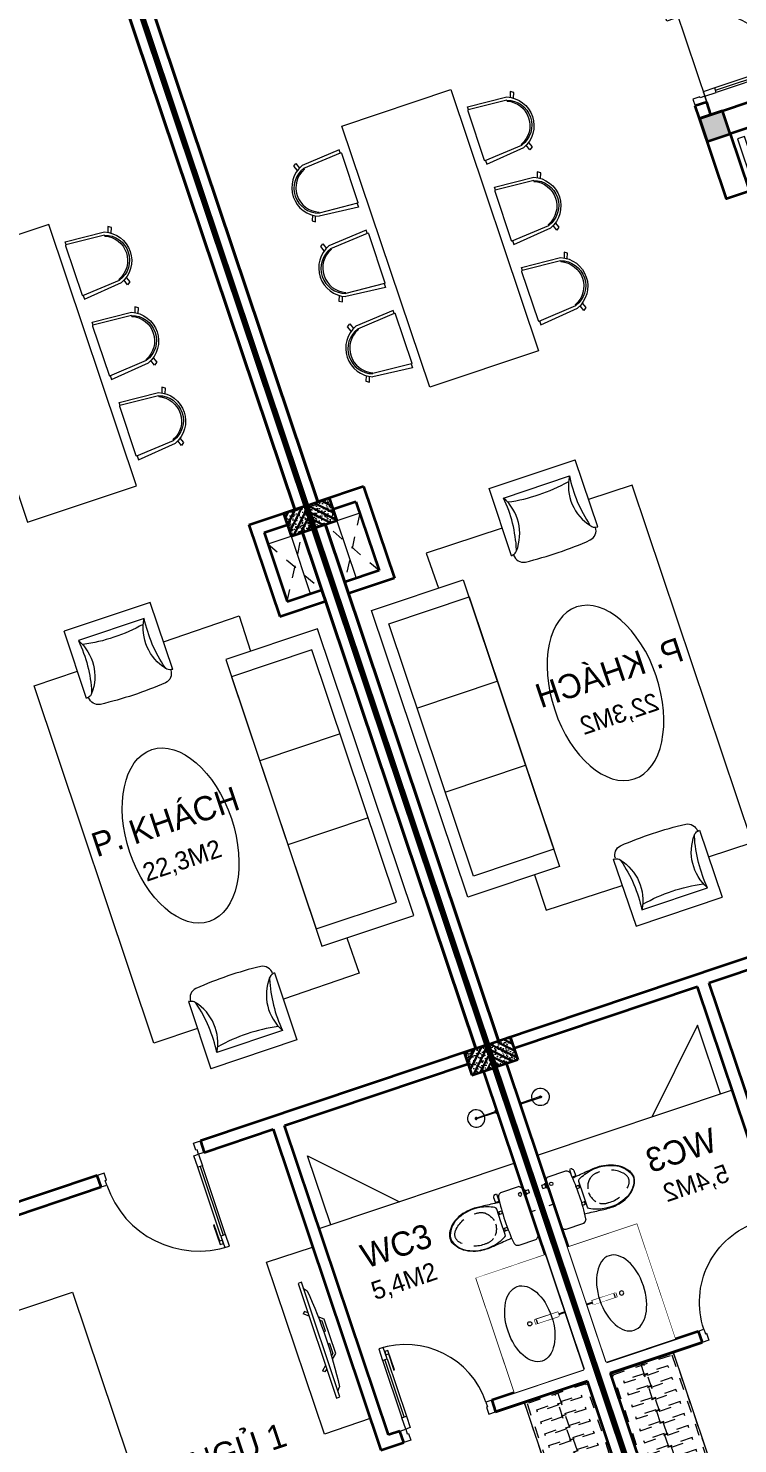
# Model space of a CAD drawing. Header units: metres. Extents: x 568336 to 569219, y 2065964 to 2066430.
# Drawn here: x 568577.91 to 568583.77, y 2066182.31 to 2066194.01 of the extents above; entities that cross this region are included whole.
import ezdxf

# ---------------------------------------------------------------- set-up
doc = ezdxf.new("R2010")
doc.units = ezdxf.units.M
for name, pattern in [('$AUDIT_BAD_LTYPE2', [0]), ('HIDDEN', [0.375, 0.25, -0.125]), ('X-5M-G-MB PHONGNGU$0$HIDDEN2', [0.1875, 0.125, -0.0625]), ('xref-thap C (mb tang 32-2)$0$HIDDEN', [0.375, 0.25, -0.125])]:
    doc.linetypes.add(name, pattern=pattern)
doc.layers.get('0').update_dxf_attribs({"linetype": 'CONTINUOUS'})
doc.layers.get('DEFPOINTS').update_dxf_attribs({"linetype": 'CONTINUOUS'})
for name, color, linetype, lineweight in [('-CONCRETE', 1, 'CONTINUOUS', 35), ('-DIM', 9, 'CONTINUOUS', 13), ('-DOOR', 137, 'CONTINUOUS', 9), ('-FURNITURE', 46, 'CONTINUOUS', 9), ('-HATCH', 8, 'CONTINUOUS', 5), ('-HIDE', 3, 'HIDDEN', 13), ('-LINE1', 7, 'CONTINUOUS', 18), ('-LINE2', 252, 'CONTINUOUS', 9), ('-STEEL1', 1, 'CONTINUOUS', 35), ('-WALL', 4, 'CONTINUOUS', 35), ('TEXT25', 2, 'CONTINUOUS', 13)]:
    doc.layers.add(name, color=color, linetype=linetype, lineweight=lineweight)
doc.styles.add('SVN_AVO_thuong', font='')
doc.styles.add('T1', font='', dxfattribs={"height": 200})
doc.styles.get('SVN_AVO_thuong').set_extended_font_data('SVN-Avo')
doc.styles.get('T1').set_extended_font_data('VNgeometric Light')

# ---------------------------------------------------------------- blocks, each defined once
blk = doc.blocks.new('*U150')
at = {"linetype": '$AUDIT_BAD_LTYPE2'}
for p, q in [((70, 100), (69.99999999999999, 600.0000000000018)), ((89.99999999999999, 600.0000000000018), (90, 100))]:
    blk.add_line(p, q, dxfattribs=at)
for points in [[(49.99999999999999, 600.0000000000018), (89.99999999999999, 600.0000000000018), (89.99999999999999, 700.0000000000018), (49.99999999999999, 700.0000000000018), (49.99999999999999, 600.0000000000018)], [(49.99999999999999, 602.9059272893373), (50, 100)], [(50, 100), (90, 100), (90, 0), (50, 0), (50, 100)]]:
    blk.add_lwpolyline(points)
for points in [[(118.2698876160139, 494.515618111911), (118.2698876160139, 664.1349438079942), (89.99999999999999, 664.1349438079942), (89.99999999999999, 635.8650561920094), (112.6159100928053, 635.8650561920094), (112.6159100928053, 494.515618111911)], [(0, 0), (50, 0), (50, -40), (60, -40), (60, -99.99998804123416), (0, -99.99998804123416)], [(800.0000000000018, 7.105427357600876e-15), (750.0000000000018, 7.105427357600876e-15), (750.0000000000018, -40), (740.0000000000018, -40), (740.0000000000018, -99.99998804123415), (800.0000000000018, -99.99998804123415)]]:
    blk.add_lwpolyline(points, close=True)
at = {"linetype": '$AUDIT_BAD_LTYPE2', "ltscale": 0.3}
blk.add_arc((50, 0), 700.0000000000018, 0, 90, dxfattribs=at)
blk = doc.blocks.new('*U152')
at = {"linetype": '$AUDIT_BAD_LTYPE2'}
for p, q in [((70, 100), (70, 699.9999999999982)), ((90, 699.9999999999982), (90, 100))]:
    blk.add_line(p, q, dxfattribs=at)
for points in [[(50, 699.9999999999982), (90, 699.9999999999982), (90, 799.9999999999982), (50, 799.9999999999982), (50, 699.9999999999982)], [(50, 702.9059272893337), (50, 100)], [(50, 100), (90, 100), (90, 0), (50, 0), (50, 100)]]:
    blk.add_lwpolyline(points)
for points in [[(118.2698876160139, 594.5156181119073), (118.2698876160139, 764.1349438079906), (90, 764.1349438079906), (90, 735.8650561920058), (112.6159100928053, 735.8650561920058), (112.6159100928053, 594.5156181119073)], [(0, 0), (50, 0), (50, -40), (60, -40), (60, -99.99999999999272), (0, -99.99999999999272)], [(899.9999999999982, 1.3252863207713e-28), (849.9999999999982, 1.3252863207713e-28), (849.9999999999982, -40.00000000000001), (839.9999999999982, -40.00000000000001), (839.9999999999982, -99.99999999999272), (899.9999999999982, -99.99999999999272)]]:
    blk.add_lwpolyline(points, close=True)
at = {"linetype": '$AUDIT_BAD_LTYPE2', "ltscale": 0.3}
blk.add_arc((50, 0), 799.9999999999982, 0, 90, dxfattribs=at)
blk = doc.blocks.new('1800X2000')
at = {"layer": '-FURNITURE'}
blk.add_line((325497.3064970744, 17765.29446492715), (325497.3064973904, 19565.2944651944), dxfattribs=at)
for points in [[(323997.3057774993, 19565.2944651944), (325997.3064971831, 19565.2944651944), (325997.3064971831, 17765.29446484288), (323997.3057774993, 17765.29446484288)], [(325612.9490047574, 19390.79434491032), (325919.0064973457, 19390.79434491032), (325919.0064973457, 18691.29434485664), (325612.9490047574, 18691.29434485664)], [(325612.9490046239, 18629.79434491026), (325919.0064972151, 18629.79434491026), (325919.0064972151, 17946.79434485664), (325612.9490046239, 17946.79434485664)]]:
    blk.add_lwpolyline(points, close=True, dxfattribs=at)
blk = doc.blocks.new('X-5M-DH-2-CORE$0$A$C75E80C28')
at = {"layer": '-LINE2', "linetype": 'Continuous', "ltscale": 2}
for p, q in [((-556.8000102631631, -112.4999999912397), (-560.0000102631166, -112.4999999912397)), ((-510.0000099998433, -21.5000000000291), (-510.0000099998579, -50.60000000000582)), ((-506.8000099998899, -21.5000000000291), (-510.0000099998433, -21.5000000000291)), ((-510.0000099998579, -108.5000000000291), (-510.0000099998433, -79.39999999999418)), ((-506.8000099998899, -21.5000000000291), (-506.8000099999044, -50.60000000000582)), ((-506.8000099999044, -108.5000000000291), (-506.8000099998899, -79.39999999999418)), ((-456.2000100000296, -56.79999999998836), (-500.6000099999364, -56.80000000001746)), ((-456.2000100000441, -60), (-500.600009999951, -60.0000000000291)), ((-456.2000100000296, -70), (-500.6000099999364, -70.0000000000291)), ((-456.2000100000296, -73.19999999995343), (-500.6000099999364, -73.19999999998254)), ((-453.2000100000441, -63), (-453.2000100000296, -67)), ((-450.0000099998579, -63), (-450.0000099998433, -67)), ((450.0000100000616, -63), (450.0000100000761, -67)), ((453.200010000015, -63), (453.2000100000296, -67)), ((456.2000100000296, -56.79999999998836), (500.6000100000529, -56.79999999998836)), ((456.200010000015, -60), (500.6000100000383, -60)), ((456.2000100000296, -70), (500.6000100000529, -70)), ((456.2000100000296, -73.19999999995343), (500.6000100000529, -73.19999999995343)), ((456.800009736864, -112.4999999912397), (460.0000097368174, -112.4999999912397)), ((506.8000100001227, -21.5), (510.0000100000761, -21.5)), ((506.8000100001227, -21.5), (506.8000100001082, -50.59999999997672)), ((506.8000100001227, -108.5), (506.8000100001227, -79.39999999996508)), ((510.0000100000761, -21.5), (510.0000100000616, -50.59999999997672)), ((510.0000100000761, -108.5), (510.0000100000761, -79.39999999996508)), ((-731.0000002632733, -148.9999999649008), (730.9999997367267, -148.9999999649299)), ((-731.0000002698944, -1304.999999934109), (-731.0000002632733, -148.9999999649008)), ((-700.0000002632733, -178.9999999649008), (699.9999997367267, -178.9999999649299)), ((-700.0000002699089, -1224.999999934109), (-700.0000002632733, -178.9999999649008)), ((699.9999997300911, -1224.999999934109), (699.9999997367267, -178.9999999649299)), ((730.9999997301056, -1304.999999934109), (730.9999997367267, -148.9999999649299)), ((-700.0000002699089, -1224.999999934109), (-400.0000002699089, -1224.999999934138)), ((-400.0000002698944, -1304.999999934138), (-400.0000002699089, -1224.999999934138)), ((699.9999997300911, -1224.999999934109), (399.9999997300911, -1224.999999934109)), ((399.9999997301056, -1304.999999934109), (399.9999997300911, -1224.999999934109)), ((839.9999997301056, -1304.999999934109), (-840.0000002698944, -1304.999999934109)), ((-840.0000002698944, -1364.999999934109), (-840.0000002698944, -1304.999999934109)), ((839.9999997301056, -1364.999999934109), (-840.0000002698944, -1364.999999934109)), ((839.9999997301056, -1394.999999934109), (-840.0000002698944, -1394.999999934109)), ((-840.0000002698944, -1394.999999934109), (-840.0000002698944, -1454.999999934109)), ((424.9999997301056, -1308.999999934109), (-425.0000002698944, -1308.999999934109)), ((-425.0000002699089, -1342.999999934109), (-425.0000002698944, -1308.999999934109)), ((424.9999997300911, -1342.999999934109), (-425.0000002699089, -1342.999999934109)), ((-2.6989437174052e-07, -1308.999999934109), (-2.699089236557484e-07, -1342.999999934109)), ((424.9999997300911, -1342.999999934109), (424.9999997301056, -1308.999999934109)), ((839.9999997301056, -1364.999999934109), (839.9999997301056, -1304.999999934109)), ((839.9999997301056, -1394.999999934109), (839.9999997301056, -1454.999999934109)), ((-840.0000002698944, -1454.999999934109), (-435.0000002698944, -1454.999999934109)), ((-435.0000002698944, -1449.999999934109), (-435.0000002699089, -1459.999999934109)), ((-435.0000002698944, -1449.999999934109), (-400.0000002698944, -1449.999999934138)), ((-435.0000002699089, -1459.999999934109), (-425.0000002699089, -1459.999999934109)), ((-435.0000002698653, -1489.999999934109), (-435.0000002698653, -1499.999999934109)), ((-435.0000002698653, -1489.999999934109), (-425.0000002698653, -1489.999999934109)), ((-435.0000002698653, -1499.999999934109), (-400.0000002698653, -1499.999999934138)), ((-433.4000002698012, -1451.599999934086), (-433.4000002698012, -1458.399999934074)), ((-433.4000002698012, -1451.599999934086), (-401.6000002697547, -1451.599999934086)), ((-433.4000002698012, -1458.399999934074), (-425.0000002698944, -1458.399999934074)), ((-433.4000002697721, -1491.599999934086), (-433.4000002697721, -1498.399999934074)), ((-433.4000002697721, -1491.599999934086), (-425.0000002698653, -1491.599999934086)), ((-433.4000002697721, -1498.399999934074), (-401.6000002697256, -1498.399999934074)), ((429.9999997300911, -1405.999999934138), (-430.0000002699089, -1405.999999934109)), ((-430.0000002699089, -1405.999999934109), (-430.0000002698944, -1445.999999934109)), ((429.9999997301056, -1445.999999934138), (-430.0000002698944, -1445.999999934109)), ((-425.0000002698944, -1458.399999934074), (-425.0000002699089, -1459.999999934109)), ((-425.0000002698653, -1489.999999934109), (-425.0000002698653, -1491.599999934086)), ((-401.6000002697547, -1451.599999934086), (-401.6000002697256, -1498.399999934074)), ((399.9999997301056, -1449.999999934109), (-400.0000002698944, -1449.999999934138)), ((-400.0000002698944, -1449.999999934138), (-400.0000002698653, -1499.999999934138)), ((-2.699089236557484e-07, -1405.999999934109), (-2.6989437174052e-07, -1445.999999934109)), ((399.9999997301056, -1449.999999934109), (399.9999997301347, -1499.999999934109)), ((434.9999997301056, -1449.999999934109), (399.9999997301056, -1449.999999934109)), ((434.9999997301347, -1499.999999934109), (399.9999997301347, -1499.999999934109)), ((401.5999997301988, -1451.599999934086), (401.5999997302279, -1498.399999934074)), ((433.3999997302453, -1451.599999934086), (401.5999997301988, -1451.599999934086)), ((433.3999997302744, -1498.399999934074), (401.5999997302279, -1498.399999934074)), ((433.3999997302453, -1458.399999934074), (424.9999997301056, -1458.399999934074)), ((424.9999997301056, -1458.399999934074), (424.9999997301056, -1459.999999934109)), ((434.9999997301056, -1459.999999934109), (424.9999997301056, -1459.999999934109)), ((424.9999997301347, -1489.999999934109), (424.9999997301347, -1491.599999934086)), ((434.9999997301347, -1489.999999934109), (424.9999997301347, -1489.999999934109)), ((433.3999997302744, -1491.599999934086), (424.9999997301347, -1491.599999934086)), ((429.9999997300911, -1405.999999934138), (429.9999997301056, -1445.999999934138)), ((433.3999997302453, -1451.599999934086), (433.3999997302453, -1458.399999934074)), ((433.3999997302744, -1491.599999934086), (433.3999997302744, -1498.399999934074)), ((434.9999997301056, -1449.999999934109), (434.9999997301056, -1459.999999934109)), ((839.9999997301056, -1454.999999934109), (434.9999997301056, -1454.999999934109)), ((434.9999997301347, -1489.999999934109), (434.9999997301347, -1499.999999934109))]:
    blk.add_line(p, q, dxfattribs=at)
for points in [[(-450.0000000000146, 0), (-450, -130), (450, -130), (449.9999999999854, 0)], [(-200, -29), (200.0000000001164, -29), (200.0000000001164, -101), (-200, -101)], [(-36.0000002632587, -583.9999999649008), (35.9999997367413, -583.9999999649008), (35.99999973675585, -983.9999999649008), (-36.00000026324415, -983.9999999649008)]]:
    blk.add_lwpolyline(points, close=True, dxfattribs=at)
for points in [[(-780.0000002632587, -788.9999999649008), (-751.0000002632587, -788.9999999649299, 0.414213562373095), (-750.0000002632733, -787.9999999649008), (-750.0000002632587, -783.9999999649008), (-750.0000002632587, -779.9999999649008, 0.414213562373095), (-751.0000002632733, -778.9999999649299), (-780.0000002632733, -778.9999999649881, -0.2569775838576673), (-784.1207396915852, -781.9399999648449), (-797.9000002631656, -781.939999964874, -0.414213562373095), (-800.9000002631656, -778.939999964874), (-804.0000002632587, -749.4999999649008, 0.414213562373095), (-807.0000002632587, -746.4999999649008), (-812.0000002632587, -746.4999999649008), (-812.0000002632587, -783.9999999649008), (-812.0000002632587, -821.4999999649008), (-807.0000002632587, -821.4999999649008, 0.414213562373095), (-804.0000002632587, -818.4999999649008), (-800.9000002631656, -789.0599999648693, -0.414213562373095), (-797.9000002631656, -786.0599999648693), (-784.1207396915852, -786.0599999648402, -0.2569775838576673), (-780.0000002632587, -788.9999999647553)], [(779.9999997367413, -788.9999999649299), (750.9999997367413, -788.9999999649008, -0.414213562373095), (749.9999997367267, -787.9999999649299), (749.9999997367413, -783.9999999649299), (749.9999997367413, -779.9999999649299, -0.414213562373095), (750.9999997367267, -778.9999999649008), (779.9999997368432, -778.9999999650172, 0.2569775838576673), (784.1207391653006, -781.939999964874), (797.899999736881, -781.9399999648449, 0.414213562373095), (800.899999736881, -778.9399999648449), (803.9999997367413, -749.4999999649008, -0.414213562373095), (806.9999997367413, -746.4999999649008), (811.9999997367413, -746.4999999649008), (811.9999997367413, -783.9999999649008), (811.9999997367413, -821.4999999649008), (806.9999997367413, -821.4999999649008, -0.414213562373095), (803.9999997367413, -818.4999999649008), (800.899999736881, -789.0599999648402, 0.414213562373095), (797.899999736881, -786.0599999648402), (784.1207391653006, -786.0599999648693, 0.2569775838576672), (779.9999997368577, -788.9999999647844)]]:
    blk.add_lwpolyline(points, format="xyb", dxfattribs=at)
for centre, radius, start, end in [((-500.600009999951, -50.60000000000582), 9.400000000001475, 180, 270), ((-500.6000099999364, -79.39999999999418), 9.399999999997844, 90, 180), ((-500.600009999951, -50.60000000000582), 6.200000000004374, 180, 270), ((-500.6000099999364, -79.39999999999418), 6.19999999999734, 90, 180), ((-456.2000100000441, -63), 6.19999999999713, 0, 90), ((-456.2000100000441, -63), 3.000000000000045, 0, 90), ((-456.2000100000296, -67), 6.20000000000076, 270, 0), ((-456.2000100000296, -67), 2.999999999999834, 270, 0), ((456.200010000015, -63), 6.19999999999713, 90, 180), ((456.2000100000296, -67), 6.20000000000076, 180, 270), ((456.200010000015, -63), 3.000000000000045, 90, 180), ((456.2000100000296, -67), 2.999999999999834, 180, 270), ((500.6000100000383, -50.59999999997672), 6.200000000004374, 270, 0), ((500.6000100000383, -50.59999999997672), 9.400000000001475, 270, 0), ((500.6000100000529, -79.39999999996508), 9.399999999997844, 0, 90), ((500.6000100000529, -79.39999999996508), 6.19999999999734, 0, 90)]:
    blk.add_arc(centre, radius, start, end, dxfattribs=at)
blk = doc.blocks.new('A$C5C575821')
at = {"layer": '-CONCRETE'}
h = blk.add_hatch(color=256, dxfattribs=at)
h.dxf.hatch_style = 1
h.paths.add_polyline_path([(-0.00237559899687767, 200.0000000000146), (-0.00237559899687767, 1.455191522836685e-11), (199.9976244010031, 1.455191522836685e-11), (199.9976244010031, 200.0000000000146)])
blk.add_lwpolyline([(-0.00237559899687767, 1.455191522836685e-11), (199.9976244010031, 1.455191522836685e-11), (199.9976244010031, 200.0000000000146), (-0.00237559899687767, 200.0000000000146)], close=True, dxfattribs=at)
blk = doc.blocks.new('A$C3F71457E')
at = {"layer": '-CONCRETE'}
blk.add_lwpolyline([(-8.760252967476845e-09, -100.0000002632005), (0, 400), (-1500, 400.0000000000582), (-1500.00000001755, -1399.999999999942), (-1.754960976541042e-08, -1400), (-7.895869202911854e-08, -900.0000002632005), (199.9999999912397, -900.0000002982852), (199.9999999824504, -1600), (-1700.00000001755, -1600), (-1700, 600), (200, 600), (199.9999999912397, -100.0000002982852), (6.140908226370811e-08, -100.0000002632005)], dxfattribs=at)
at = {"layer": '-LINE1'}
blk.add_line((-7.895869202911854e-08, -900.0000002632005), (-8.760252967476845e-09, -100.0000002632005), dxfattribs=at)
at = {"layer": '-WALL'}
for p in [(-1699.997624401003, 399.9999999999854), (0.00237559899687767, 399.9999999999854), (-1699.997624401081, -1599.999999999959), (0.002375601565972829, -1600.000000021305)]:
    blk.add_blockref('A$C5C575821', p, dxfattribs=at)
at = {"color": 2, "rotation": 90}
blk.add_blockref('X-5M-DH-2-CORE$0$A$C75E80C28', (-1500.00000000876, -499.9999999999418), dxfattribs=at)
blk = doc.blocks.new('XR.MB.LM123$0$tvi 1')
blk.add_lwpolyline([(28.54445810673496, -2.291926648467779e-10), (28.54445810673496, -999.9999999999964), (-7.275957614183426e-12, -1000), (0, 0)], close=True)
for points in [[(28.54445810680045, -50.31958968611434), (52.37372755713295, -80.86315460130209)], [(-24.09820395050338, -235.5599978379832), (-39.09879504836863, -251.7939635238108)], [(0, -284.7849796677438), (-39.09879504836863, -251.7939635238108)], [(0, -255.9952397129928), (-24.09820395050338, -235.5599978379832)], [(69.66229681991535, -315.0836646851385), (111.1934016081432, -350.2927865858655), (111.193401608034, -649.712917566063), (69.68611289083492, -684.9110379843005)], [(89.09002233762294, -445.7449799550195), (89.09002233762294, -359.9578938602899), (70.91298945683957, -344.6203678706661)], [(89.09002233762294, -445.7449799550195), (73.49991829216015, -445.7449799550232)], [(89.09002233768115, -554.2550200447404), (89.09002233773936, -640.0421061392371), (70.91298945678864, -655.3796321293303)], [(89.09002233768115, -554.2550200447404), (73.49991829216015, -554.2550200447404)], [(0, -715.2150203320198), (-39.09879504836863, -748.2060364759491)], [(-24.09820395050338, -764.4400021620095), (-39.09879504836863, -748.2060364759491)], [(0, -744.004760287), (-24.09820395050338, -764.4400021620095)], [(28.54445810674224, -949.680410313882), (52.37372755713295, -919.1368453984578)]]:
    blk.add_lwpolyline(points)
blk.add_arc((-4025.16618952866, -499.9999999999964), 4099.025185406737, 354.1310878512652, 5.868912148527433)
blk = doc.blocks.new('ghe11asdsdsdsd')
at = {"layer": '-FURNITURE', "ltscale": 5}
for p, q in [((-454.1512245237245, 641.9073886275291), (-454.093361600535, -60.42008052262099)), ((446.9845405295782, 642.5119281820953), (445.2090906954836, -59.49456913078757)), ((339.4434767446655, 74.7769195077999), (-347.9447826922697, 73.86721415390639)), ((445.2090906954836, -59.49456913078757), (-454.093361600535, -60.42008052262099))]:
    blk.add_line(p, q, dxfattribs=at)
for centre, radius, start, end in [((-329.6609394550032, 640.4347183164282), 102.5030657496747, 97.790878171796, 180.4720192216976), ((13.76703277978231, -3057.035900902003), 3815.794779152998, 85.15051378916075, 95.37323135559144), ((322.4963123202615, 643.5363927781655), 102.5030657496747, 359.5521671507362, 82.23330821456577), ((-556.8192392717756, 172.0380743239075), 480.9551723817158, 73.62802494144414, 77.67439557183955), ((-435.3449582978792, 585.5188594441861), 49.99999999999999, 17.29045382422632, 73.62802494144414), ((-752.7215750947944, 311.3200961878028), 469.2846926992153, 329.6029749418909, 39.82713105222346), ((-1717.077797784907, 235.4868877488407), 1378.639231958857, 353.2676599931669, 15.34770349738529), ((744.7327549548354, 311.2790322922665), 469.2468948897888, 140.0381535895592, 210.2652298418676), ((1708.833027020766, 233.2264510887835), 1378.526022415482, 164.5192846221356, 186.6002375866197), ((428.017340289487, 586.1773279104382), 49.99999999999999, 106.2083736517696, 162.5459446768903), ((548.310481298744, 172.35137315467), 480.9551723817158, 102.1620030057203, 106.2083736517696), ((-1.445652381749824, -1576.057105405802), 1730.279692069412, 79.6029490361376, 100.5814174655623)]:
    blk.add_arc(centre, radius, start, end, dxfattribs=at)
blk = doc.blocks.new('SOFA 2500')
at = {"layer": '-FURNITURE'}
for p, q in [((267948.7536068321, 8788.429872642053), (268648.7536068321, 8788.429872642053)), ((267948.7536068321, 8055.096539308724), (268648.7536068321, 8055.096539308724))]:
    blk.add_line(p, q, dxfattribs=at)
for points in [[(267848.7536068321, 9671.763205975389), (268648.7536068321, 9671.763205975389), (268648.7536068321, 7171.763205975389), (267848.7536068321, 7171.763205975389)], [(267948.7536068321, 9521.763205975389), (268648.7536068321, 9521.763205975389), (268648.7536068321, 7321.763205975389), (267948.7536068321, 7321.763205975389)]]:
    blk.add_lwpolyline(points, close=True, dxfattribs=at)
blk = doc.blocks.new('A$C18091ED7')
for p, q in [((9.957147995010018e-09, -42.13376978135784), (0, -3.786117304116488e-07)), ((146.1412317672475, -26.59467297248193), (179.181621938591, -26.59467296488583)), ((146.1412317672475, -26.59467297248193), (146.1412317680188, -30.17859706786112)), ((146.1412317680188, -30.17859706786112), (165.7503655985456, -30.17859706340823)), ((153.0594147269658, -36.79204952501459), (146.1412317680188, -30.17859706786112)), ((152.3191092506386, -2.717133611440659e-07), (152.3191092568413, -26.59467297093943)), ((152.3191092506386, -2.717133611440659e-07), (179.1816219322718, -2.654269337654114e-07)), ((153.0594147269658, -36.79204952501459), (165.7503656001572, -36.79204952192958)), ((153.0594147275151, -39.73033438943094), (153.0594147269658, -36.79204952501459)), ((153.0594147275151, -39.73033438943094), (178.4413164740145, -39.73033438349376)), ((153.0594147275151, -39.73033438943094), (178.4413164740145, -39.73033438349376)), ((153.0594147275151, -39.73033438943094), (153.0594147281554, -42.13376974494895)), ((185.3594994290725, -30.17859705851879), (165.7503655985456, -30.17859706340823)), ((178.4413164733487, -36.79204951884458), (165.7503656001572, -36.79204952192958)), ((185.3594994290725, -30.17859705851879), (178.4413164733487, -36.79204951884458)), ((178.4413164733487, -36.79204951884458), (178.4413164740145, -39.73033438349376)), ((178.4413164740145, -39.73033438349376), (178.4413164746547, -42.1337697392446)), ((179.1816219322718, -2.654269337654114e-07), (179.181621938591, -26.59467296488583)), ((179.181621938591, -26.59467296488583), (185.3594994283012, -26.59467296337243)), ((185.3594994283012, -26.59467296337243), (185.3594994290725, -30.17859705851879)), ((-83.25994817525861, -267.3592828898691), (-83.259948167517, -299.9634285944048)), ((-83.25994817257379, -278.4883151478134), (-83.25994817046012, -287.6388527823146)), ((-60.91100930959874, -290.0299398849311), (-83.25994816994717, -290.0299398901407)), ((-62.88950393904452, -265.3807882612164), (-81.28145355204106, -265.3807882657275)), ((-60.91100931491019, -267.3592828844266), (-60.91100930728498, -299.9634285889624)), ((60.9110093945892, -267.3592828557594), (60.9110094022144, -299.9634285600623)), ((60.91100939990065, -290.029939856031), (83.25994826024908, -290.0299398510542)), ((62.88950401780676, -265.3807882316178), (81.2814536308033, -265.3807882273395)), ((83.25994825493763, -267.3592828505498), (83.25994826256283, -299.9634285550856)), ((83.25994825750604, -278.488315108727), (83.2599482596197, -287.6388527429954)), ((165.3959958605519, -261.9873972070927), (165.3959958671003, -289.7349902229907)), ((167.8691141396885, -259.5142789271486), (228.0810223811895, -259.5142789128586)), ((167.8691141472664, -292.2081085020036), (206.7175896017579, -292.2081084926904)), ((230.5541406641933, -274.3229751045001), (230.5541406613593, -261.9873971916386))]:
    blk.add_line(p, q)
for points in [[(230.0000000517721, -218.5046414944518, -0.1374073801801567), (225.4781190853137, -234.6482587013161), (221.7949787454636, -240.7070387715066, -0.2360805181595358), (198.2560902649639, -255.4947853636986, -0.0519608230665726), (-198.2560901437319, -255.4947854572965, -0.236080518165078), (-221.7949786317113, -240.7070388760185), (-225.4781189743626, -234.6482588077488, -0.1374073801809237), (-229.9999999484608, -218.5046416030382), (-229.9999999831671, -71.98694829508895, -0.1989123673786679), (-226.3782021181105, -63.2431547633314), (-208.8906150607545, -45.75556769772083, -0.1989123673792025), (-200.1468215308087, -42.13376982865157), (9.971699910238385e-09, -42.13376978135784), (200.1468215506357, -42.13376973403501, -0.1989123673792025), (208.8906150822841, -45.75556759897154), (226.3782021480001, -63.24315465634572, -0.1989123673791691), (230.0000000170658, -71.98694818626973)], [(144.14367173758, -618.9627606730501, -0.2124047892419209), (26.30999211127346, -734.491494372196, -0.0276853236339062), (-0.5628229983012716, -738.609219571983, -0.0222792448073508), (-26.30999181118386, -734.4914943844487, -0.2124047892421136), (-144.1436714920528, -618.9627607410075, -0.1427957259999892), (-167.2376623962118, -428.0139674870588, -0.0930051380368448), (-127.9331820271946, -309.1271633332653, -0.2564387014614383), (-111.240849547703, -299.9634286007786), (4.746470949612558e-08, -299.9634285748762), (111.2408496426324, -299.9634285482753, -0.2564387014619951), (127.933182126606, -309.1271632729331, -0.0930051380368741), (167.2376625517572, -428.0139674081001, -0.1427957260000456)]]:
    blk.add_lwpolyline(points, format="xyb", close=True)
at = {"linetype": 'xref-thap C (mb tang 32-2)$0$HIDDEN', "ltscale": 100}
blk.add_lwpolyline([(61.00044987679576, -669.0176259216969, -0.1990312026443698), (1.417429302819073e-07, -698.769823720475, -0.1990312026443799), (-61.00044960746891, -669.0176259504806, -0.2189240232571595), (-131.9321382956405, -478.313622940972, -0.1537914605682739), (-112.4681372026971, -403.989815428853, -0.2367011859554165), (5.876427167095244e-08, -347.5870280214876, -0.2367011859554843), (112.4681373467611, -403.9898153757968, -0.1537914605681893), (131.9321384748619, -478.313622878748, -0.2189240232571754)], format="xyb", close=True, dxfattribs=at)
blk.add_circle((165.7503656100234, -78.39166221523192), 13.90362011701458)
for centre, radius, start, end in [((-81.28145355158267, -267.3592828894034), 1.978494623656905, 90.00000001354867, 180.0000000133402), ((-62.88950393858613, -267.3592828848923), 1.978494623656905, 1.334021322268115e-08, 90.00000001354867), ((62.88950401826514, -267.3592828552937), 1.978494623656905, 90.00000001354867, 180.0000000133402), ((81.28145363126168, -267.3592828510155), 1.978494623656905, 1.334021322268115e-08, 90.00000001354867), ((167.8691141402633, -261.9873972065106), 2.473118279571131, 90.00000001354867, 180.0000000133402), ((167.8691141466952, -289.7349902224087), 2.473118279571131, 180.0000000133402, 270.0000000135486), ((206.717589598069, -276.6690117186226), 15.53909677420133, 270.0000000135486, 306.4658507565522), ((168.3527972659103, -224.7572911087773), 80.08895368617857, 306.4658507565522, 320.3122930343796), ((228.0810223845983, -274.3229751050822), 2.473118279571131, 320.3122930343796, 1.334021322268115e-08)]:
    blk.add_arc(centre, radius, start, end)
for points, knots in [([(-155.6468228230951, -259.4535552573798), (-156.6353001506941, -267.2522313103836), (-164.2940232875517, -328.394745314552), (-169.1545302536251, -385.0939582949213), (-183.68571763406, -527.7705276800843), (-135.602968026873, -679.1126648240606), (-50.29344375100118, -735.2493608418445), (-19.70048385594782, -741.0901266933652), (1.531116140540689e-07, -743.6724421556864)], [130.6139379315478, 130.6139379315478, 130.6139379315478, 130.6139379315478, 152.8521090939923, 311.1293507817257, 417.703951170228, 561.3833927516608, 697.6926317810714, 710.812262267882, 710.812262267882, 710.812262267882, 710.812262267882]), ([(155.6468228994709, -259.4535551877343), (156.6353002305841, -267.2522312389628), (164.2940233960289, -328.3947452375724), (169.1545303888706, -385.0939582149149), (183.6857178367027, -527.7705275934422), (135.6029683008201, -679.1126647599449), (50.29344405157826, -735.2493608178338), (19.70048415924612, -741.0901266841101), (1.530679583083838e-07, -743.6724421554536)], [130.613937934949, 130.613937934949, 130.613937934949, 130.613937934949, 152.8521090939923, 311.1293507817257, 417.703951170228, 561.3833927516608, 697.6926317810714, 710.812262267882, 710.812262267882, 710.812262267882, 710.812262267882])]:
    blk.add_open_spline(points, degree=3, knots=knots)
blk = doc.blocks.new('shower')
for points in [[(180919.3447017173, -32316.45425928477), (180912.3337561736, -32316.45425928477), (180912.3337561736, -32146.62790954509), (180919.3447017173, -32146.62790954509)], [(180929.3839969719, -32326.62790954066), (180902.2944609144, -32326.62790954066), (180902.2944609144, -32316.45425928477), (180929.3839969719, -32316.45425928477)]]:
    blk.add_lwpolyline(points, close=True)
for radius, start, end in [(72, 272.7906698559544, 267.2093301440456), (8.346062492523743, 294.8355446212717, 245.1644553787283)]:
    blk.add_arc((180915.8392289462, -32146.62790954416), radius, start, end)
blk = doc.blocks.new('Sink_Cicle')
blk.add_lwpolyline([(17.49999987077899, -50.00226151314564), (-17.49999987077899, -49.99773848685436), (-17.51615354442038, -252.2967581441626), (17.48384613892995, -252.3012811850058)], close=True)
blk.add_circle((0, -300), 17.5)
at = {"layer": 'DEFPOINTS'}
blk.add_line((0, -100), (0, 0), dxfattribs=at)
blk.add_wipeout([(17.499999870775355, -50.00226151314928), (-17.49999987078263, -49.99773848685436), (-17.516153544427652, -252.29675814416623), (17.48384613892631, -252.3012811850058)])
at = {"layer": '-FURNITURE', "linetype": 'Continuous'}
blk.add_ellipse((0, -300), major_axis=(-325, 0), ratio=0.5846153846153846, dxfattribs=at)
blk.add_line((-17.51421511289664, -237.2967582757119), (17.48578462866135, -237.3012813020032))
blk = doc.blocks.new('*U146')
at = {"ltscale": 300}
blk.add_lwpolyline([(0, 0), (999.4913685167412, 0), (999.4913685167412, -600), (0, -600)], close=True, dxfattribs=at)
blk.add_wipeout([(0, 7.503331289626658e-12), (999.4913685167317, 7.503331289626658e-12), (999.4913685167317, -600.0000000000001), (0, -600.0000000000001)], dxfattribs=at)
blk.add_blockref('Sink_Cicle', (499.7456842583706, 0), dxfattribs=at)
blk = doc.blocks.new('ghe 400')
blk.add_wipeout([(-230.18867924437518, 7.547169807400223), (-200.0000000009204, 309.4339622607183), (-194.44181669050522, 322.2332054417873), (-188.77143577672973, 333.36406349605613), (-230.1886792450075, 347.1698113182533), (-215.09433962401909, 369.81132075100254), (-175.84824801372565, 354.11288410781253), (-147.27426522626547, 387.0010055543705), (-125.46553694424324, 404.94054309733156), (-96.60556802359702, 422.40516945156014), (-61.06395139734923, 436.467637745561), (-31.892588169287592, 442.9389499862957), (1.810754054732115, 445.3084971378314), (25.363171995651783, 443.81574772336876), (48.970076927283344, 439.66838338456614), (69.6070613605525, 433.74376242779385), (91.94279312028607, 424.6786215899938), (114.72942051153655, 412.1693786348003), (126.97826376540934, 403.84447503656156), (140.4397397866892, 393.1503139008121), (154.96338411631473, 379.40719171667274), (166.56400400887833, 366.3365674004458), (175.84824801407558, 354.112884106969), (215.09433962563503, 369.81132075311143), (230.1886792474677, 347.16981131783086), (188.77143577876745, 333.36406349436857), (199.99999996751967, 309.4339623510041), (222.6415094349827, 7.547169807123282), (199.4339622647642, 7.547169809166917), (194.61095721848824, -2.599335857667029e-09), (-194.61095721648053, -4.5497472456190735e-09), (-198.27631863994839, 1.5992463081383903), (-199.4339622650075, 7.5471698091935195)]).dxf.layer = '-LINE2'
at = {"layer": '-FURNITURE', "linetype": 'Continuous'}
for points in [[(-175.8482480105013, 354.1128841089085), (-215.0943396259099, 369.8113207584247), (-230.1886792462319, 347.1698113204911), (-188.7714357730001, 333.3640634976327)], [(175.8482480142266, 354.1128841126338), (215.0943396259099, 369.8113207528368), (230.1886792462319, 347.1698113223538), (188.7714357785881, 333.3640634929761)], [(-199.4339622668922, 7.54716981202364), (-230.1886792425066, 7.547169807367027), (-199.9999999981374, 309.4339622640982)], [(-177.3584905620664, 301.8867924520746), (-169.8113207574934, 301.8867924520746)], [(-177.3584905620664, 301.8867924520746), (-169.8113207574934, 301.8867924520746)], [(177.358490569517, 301.8867924520746), (169.8113207556307, 301.8867924539372)], [(222.6415094323456, 7.547169811092317), (199.9999999962747, 309.4339622640982)], [(199.4339622631669, 7.547169807367027), (222.6415094323456, 7.547169811092317)]]:
    blk.add_lwpolyline(points, dxfattribs=at)
blk.add_lwpolyline([(177.358490569517, 301.8867924520746), (199.5969537682831, 5.373949736356735, -0.4363134021215077), (194.6109572146088, -9.313225746154785e-10), (-194.6109572183341, -2.793967723846436e-09, -0.4363134021215077), (-199.5969537720084, 5.373949742875993), (-177.3584905620664, 301.8867924520746)], format="xyb", dxfattribs=at)
for centre, radius, start, end in [((3.725290298461914e-09, 230.1886792453006), 215.1274386989701, 21.61477901766715, 158.3852210815501), ((-1.862645149230957e-09, 243.5072142081335), 186.7196008241607, 18.21955213301437, 161.7804477656144), ((9.313225746154785e-09, 231.4543435731903), 183.8385555632603, 22.52715178835513, 157.4728481623555)]:
    blk.add_arc(centre, radius, start, end, dxfattribs=at)
blk = doc.blocks.new('ghee')
at = {"layer": '-DIM', "xscale": -0.9999999999999998, "rotation": 179.9999999999999}
blk.add_blockref('ghe 400', (-9.48268585652113, -100.0000000018626), dxfattribs=at)
blk = doc.blocks.new('*U206')
at = {"linetype": 'X-5M-G-MB PHONGNGU$0$HIDDEN2'}
for points in [[(0, 600.0000000004657), (0, 0), (1581.478970114152, -5.343121944064298e-10), (1581.478970114152, 599.9999999999313)], [(1561.478970114152, 579.999661371858), (1561.478970114152, 19.99966137185813), (20, 20.00000000046566), (20, 580.0000000004657)], [(1561.478970114152, 286.6991212949402), (1561.478970114152, 313.099121294847), (20, 313.0991212953813), (19.99999859370291, 286.6991212952417)], [(113.7817614636733, 319.1750910408318), (109.4317788550979, 319.1750910408318), (109.4317788550979, 280.441767644881), (113.7817614636733, 280.441767644881)], [(227.7817614636733, 319.1750910407849), (223.4317788550979, 319.1750910407849), (223.4317788550979, 280.4417676448341), (227.7817614636733, 280.4417676448341)], [(341.7817614636733, 319.175091040738), (337.4317788550979, 319.175091040738), (337.4317788550979, 280.4417676447872), (341.7817614636733, 280.4417676447872)], [(455.7817614636733, 319.1750910406911), (451.4317788550979, 319.1750910406911), (451.4317788550979, 280.4417676447403), (455.7817614636733, 280.4417676447403)], [(569.7817614636733, 319.1750910406442), (565.431778855098, 319.1750910406442), (565.431778855098, 280.4417676446934), (569.7817614636733, 280.4417676446934)], [(683.7817614636733, 319.1750910405973), (679.431778855098, 319.1750910405973), (679.431778855098, 280.4417676446465), (683.7817614636733, 280.4417676446465)], [(797.7817614636733, 319.1750910405504), (793.431778855098, 319.1750910405504), (793.431778855098, 280.4417676445996), (797.7817614636733, 280.4417676445996)], [(911.7817614636733, 319.1750910405035), (907.431778855098, 319.1750910405035), (907.431778855098, 280.4417676445527), (911.7817614636733, 280.4417676445527)], [(1025.781761463673, 319.1750910404566), (1021.431778855098, 319.1750910404566), (1021.431778855098, 280.4417676445057), (1025.781761463673, 280.4417676445057)], [(1139.781761463673, 319.1750910404097), (1135.431778855098, 319.1750910404097), (1135.431778855098, 280.4417676444588), (1139.781761463673, 280.4417676444588)], [(1253.781761463673, 319.1750910403628), (1249.431778855098, 319.1750910403628), (1249.431778855098, 280.4417676444119), (1253.781761463673, 280.4417676444119)], [(1367.781761463673, 319.1750910403159), (1363.431778855098, 319.1750910403159), (1363.431778855098, 280.441767644365), (1367.781761463673, 280.441767644365)], [(1481.781761463673, 319.175091040269), (1477.431778855098, 319.175091040269), (1477.431778855098, 280.4417676443181), (1481.781761463673, 280.4417676443181)]]:
    blk.add_lwpolyline(points, close=True, dxfattribs=at)
for points in [[(122.2409142897814, 313.1103512093413), (122.2409142897814, 515.2497102723445), (100.1765458012815, 515.2497102723445), (100.1765458012815, 313.1103512093413)], [(236.2409142897814, 313.1103512092944), (236.2409142897814, 515.2497102722975), (214.1765458012815, 515.2497102722975), (214.1765458012815, 313.1103512092944)], [(350.2409142897814, 313.1103512092475), (350.2409142897814, 515.2497102722507), (328.1765458012815, 515.2497102722507), (328.1765458012815, 313.1103512092475)], [(464.2409142897814, 313.1103512092006), (464.2409142897814, 515.2497102722037), (442.1765458012815, 515.2497102722037), (442.1765458012815, 313.1103512092006)], [(578.2409142897814, 313.1103512091537), (578.2409142897814, 515.2497102721569), (556.1765458012815, 515.2497102721569), (556.1765458012815, 313.1103512091537)], [(692.2409142897814, 313.1103512091068), (692.2409142897814, 515.24971027211), (670.1765458012815, 515.24971027211), (670.1765458012815, 313.1103512091068)], [(806.2409142897814, 313.1103512090599), (806.2409142897814, 515.249710272063), (784.1765458012815, 515.249710272063), (784.1765458012815, 313.1103512090599)], [(920.2409142897814, 313.110351209013), (920.2409142897814, 515.2497102720162), (898.1765458012815, 515.2497102720162), (898.1765458012815, 313.110351209013)], [(1034.240914289781, 313.1103512089661), (1034.240914289781, 515.2497102719692), (1012.176545801281, 515.2497102719692), (1012.176545801281, 313.1103512089661)], [(1148.240914289781, 313.1103512089192), (1148.240914289781, 515.2497102719224), (1126.176545801281, 515.2497102719224), (1126.176545801281, 313.1103512089192)], [(1262.240914289781, 313.1103512088723), (1262.240914289781, 515.2497102718754), (1240.176545801281, 515.2497102718754), (1240.176545801281, 313.1103512088723)], [(1376.240914289781, 313.1103512088254), (1376.240914289781, 515.2497102718285), (1354.176545801281, 515.2497102718285), (1354.176545801281, 313.1103512088254)], [(1490.240914289781, 313.1103512087785), (1490.240914289781, 515.2497102717816), (1468.176545801281, 515.2497102717816), (1468.176545801281, 313.1103512087785)], [(100.1765458012815, 286.7103512094345), (100.1765458012815, 92.0852110228024), (122.2409142897814, 92.0852110228024), (122.2409142897814, 286.7103512094345)], [(214.1765458012815, 286.7103512093876), (214.1765458012815, 92.08521102275549), (236.2409142897814, 92.08521102275549), (236.2409142897814, 286.7103512093876)], [(328.1765458012815, 286.7103512093407), (328.1765458012815, 92.08521102270858), (350.2409142897814, 92.08521102270858), (350.2409142897814, 286.7103512093407)], [(442.1765458012815, 286.7103512092938), (442.1765458012815, 92.08521102266168), (464.2409142897814, 92.08521102266168), (464.2409142897814, 286.7103512092938)], [(556.1765458012815, 286.7103512092469), (556.1765458012815, 92.08521102261477), (578.2409142897814, 92.08521102261477), (578.2409142897814, 286.7103512092469)], [(670.1765458012815, 286.7103512092), (670.1765458012815, 92.08521102256786), (692.2409142897814, 92.08521102256786), (692.2409142897814, 286.7103512092)], [(784.1765458012815, 286.7103512091531), (784.1765458012815, 92.08521102252095), (806.2409142897814, 92.08521102252095), (806.2409142897814, 286.7103512091531)], [(898.1765458012815, 286.7103512091062), (898.1765458012815, 92.08521102247404), (920.2409142897814, 92.08521102247404), (920.2409142897814, 286.7103512091062)], [(1012.176545801281, 286.7103512090592), (1012.176545801281, 92.08521102242715), (1034.240914289781, 92.08521102242715), (1034.240914289781, 286.7103512090592)], [(1126.176545801281, 286.7103512090123), (1126.176545801281, 92.08521102238024), (1148.240914289781, 92.08521102238024), (1148.240914289781, 286.7103512090123)], [(1240.176545801281, 286.7103512089654), (1240.176545801281, 92.08521102233333), (1262.240914289781, 92.08521102233333), (1262.240914289781, 286.7103512089654)], [(1354.176545801281, 286.7103512089186), (1354.176545801281, 92.08521102228642), (1376.240914289781, 92.08521102228642), (1376.240914289781, 286.7103512089186)], [(1468.176545801281, 286.7103512088717), (1468.176545801281, 92.0852110222395), (1490.240914289781, 92.0852110222395), (1490.240914289781, 286.7103512088717)]]:
    blk.add_lwpolyline(points, dxfattribs=at)
blk = doc.blocks.new('18x35')
at = {"layer": '-HATCH'}
h = blk.add_hatch(dxfattribs=at)
h.set_pattern_fill('CHAU-01', color=256, scale=10, angle=-1.272221872585407e-14, pattern_type=2)
h.set_pattern_definition([(49.99999999999999, (0, 0), (71.72601826007535, -6.275213498259527), [7.5, -82.5]), (355, (0, 0), (-13.87513336129999, 75.21921337000119), [6, -66]), (100.4514, (5.977167999997619, -0.5229339999999638), (57.85093817140217, 68.94395420609534), [6.374019000000001, -70.1142112]), (46.18419999999998, (0, 20), (106.7241048625644, -16.55190143290183), [11.25, -123.75]), (96.63559999999998, (8.89367449999554, 18.62066930000003), (93.46627055487036, 97.41178709004416), [9.561028799999994, -105.1713]), (351.1842, (0, 20), (93.46619451336275, 97.41186009253245), [9, -99]), (20.99999999999998, (10, 15), (59.69070521184616, -40.2618890665339), [7.5, -82.5]), (326.0000000000001, (10, 15), (24.33153319215819, 72.5150045046853), [6, -66]), (71.45139999999999, (14.97422329999972, 11.64483940000002), (84.022262858149, 32.25304967099522), [6.374019000000001, -70.1142112]), (37.49999999999998, (0, 0), (1.215985531729074, 33.28938538313115), [0, -65.19999999999999, 0, -67, 0, -66.25]), (7.499999999999987, (0, 0), (26.30695374421487, 39.44117118823602), [0, -38.2, 0, -63.7, 0, -25.25]), (327.5, (-22.30000000000291, 0), (53.3822436172409, -2.255487173437988), [0, -25, 0, -78, 0, -103.5]), (317.5, (-32.30000000000291, 0), (58.31861693423862, 10.01049823323176), [0, -32.5, 0, -51.8, 0, -73.5]), (44.99999999999999, (0, 0), (-30.05203820042826, 30.05203820042828), []), (44.99999999999999, (0, 12.25), (-30.05203820042826, 30.05203820042828), [])])
h.paths.add_polyline_path([(96508.03118051568, 47993.04977023201), (96508.03118051568, 47793.04977023201), (96708.03118051568, 47793.04977023201), (96708.03118051568, 47993.04977023201)])
at = {"layer": '-STEEL1'}
blk.add_lwpolyline([(96508.03118051568, 47793.04977023201), (96708.03118051568, 47793.04977023201), (96708.03118051568, 47993.04977023201), (96508.03118051568, 47993.04977023201)], close=True, dxfattribs=at)
blk = doc.blocks.new('M1-T2')
at = {"layer": '-CONCRETE', "color": 1, "linetype": 'HIDDEN', "ltscale": 10, "const_width": 50}
blk.add_lwpolyline([(191581.7177010371, 50951.98888872014), (197581.6939540912, 50951.98888872005), (197581.7429788466, 30952.01227472891), (191581.7667257926, 30952.01227472891)], close=True, dxfattribs=at)
at = {"layer": '-DOOR'}
blk.add_lwpolyline([(193381.8802313541, 46262.20228940465), (193381.8802313541, 45462.20228940465)], dxfattribs=at)
at = {"layer": '-FURNITURE'}
for p, q in [((196767.1299400558, 42664.10275799407), (196763.1214681568, 42358.32856262861)), ((195781.5835012549, 37651.71698474683), (197481.6057401042, 37651.70815129593)), ((196931.8970289972, 35752.21620136574), (196931.8706987412, 34151.97159098544))]:
    blk.add_line(p, q, dxfattribs=at)
for points in [[(196303.1822970546, 46233.59078977592), (195353.1822970546, 46233.5907897233), (195353.1822970546, 43955.41373740297), (196303.1822970546, 43955.41373745559)], [(195281.8256804378, 36027.93517322378), (195281.8256809461, 37528.20742552447), (195681.8262739024, 37524.20742545433), (195681.8262733941, 36027.93517315364)]]:
    blk.add_lwpolyline(points, close=True, dxfattribs=at)
for points in [[(195353.690136233, 39541.26619862595), (194974.2131251222, 39539.4583796049), (194974.1767102166, 42655.01620646146), (195353.6866041011, 42656.82419738676)], [(196104.8084155508, 42660.75090447355), (196767.1299400558, 42664.10275799407)], [(196763.1214681568, 39858.32846837021), (196767.1644500145, 39549.92178483728), (196104.8524042244, 39545.19311721103)], [(195881.8225619986, 37651.71698350468), (195881.8225622091, 38251.71698350468), (196481.8225619986, 37651.71698329443)]]:
    blk.add_lwpolyline(points, dxfattribs=at)
blk.add_ellipse((195729.6025699445, 41097.21506849396), major_axis=(1.314982500245877e-07, 749.5763598198391), ratio=0.5899940615450746, dxfattribs=at)
at = {"layer": '-HIDE', "ltscale": 10}
for p, q in [((197181.8391494175, 43152.00429990316), (197482.0738455557, 42652.15169003246)), ((197181.8391494175, 42652.00481951112), (197481.8391494175, 43152.00326068724))]:
    blk.add_line(p, q, dxfattribs=at)
at = {"layer": '-LINE1'}
for p, q in [((197181.8391494175, 43152.01209413815), (197382.2435196279, 43152.01209414222)), ((197382.2435196279, 43152.01209414222), (197382.2435196279, 42651.89095465434))]:
    blk.add_line(p, q, dxfattribs=at)
at = {"layer": '-LINE1', "lineweight": 18}
blk.add_lwpolyline([(191581.7411493842, 50951.93153578669), (197581.7174024383, 50951.9315357866), (197581.7664271937, 30951.95492153367), (191581.7901741396, 30951.95492153367)], close=True, dxfattribs=at)
at = {"layer": '-WALL'}
for p, q in [((197581.8715208228, 33951.95400909492), (197581.8356526518, 48951.9288357351)), ((197481.8391486414, 43352.01209414222), (197481.8391498496, 48751.96411702913)), ((197481.8391498496, 48751.9288357351), (197481.8391494373, 43352.01209414222)), ((193381.9612261047, 45352.20228938581), (193381.9612261047, 45462.20228938581)), ((193381.9612261047, 45462.20228938581), (193481.9612261047, 45462.20228938719)), ((193481.9612261047, 45352.20228938581), (193481.9612261047, 45462.20228938719)), ((193381.9612261047, 45352.20228938581), (193481.9612261047, 45352.20228938719)), ((197081.8391494175, 43352.01209413609), (197081.8391494175, 42552.00481951112)), ((197081.8391494175, 43352.01209413609), (197481.8391493971, 43352.01209414222)), ((197181.8391494175, 43252.01209413815), (197181.8391494175, 42652.00481951112)), ((197181.8391494175, 43252.01209413815), (197382.2435196279, 43252.0120941402)), ((197481.8391475897, 38651.71387618766), (197481.8391485966, 43152.01209414222)), ((197481.839149422, 43152.01209414222), (197481.8391490784, 38651.71387618766)), ((197181.8391494175, 42652.00481951112), (197481.8391494175, 42652.00481951112)), ((197081.8391494175, 42552.00481951112), (197481.8391494175, 42552.00481951112)), ((194181.7288367685, 38651.71386023989), (191681.8479163596, 38651.71386053934)), ((194181.728836786, 38551.71386025392), (194181.7288367685, 38651.71386023989)), ((197481.8391490784, 38651.71387618766), (195081.7288367685, 38651.71387661279)), ((195081.7288367685, 38651.71387661279), (195081.7288367511, 38551.7138758607)), ((191781.9171037749, 38551.71386025695), (194181.728836786, 38551.71386025392)), ((195081.7288367511, 38551.7138758607), (195681.807077675, 38551.71387584324)), ((195681.807077675, 38551.71387584324), (195681.8959141307, 35752.22223347171)), ((195781.8324600292, 38551.71387618771), (197382.2435196279, 38551.71387618771)), ((195781.8646470529, 35852.21678276164), (195781.8324600292, 38551.71387618771)), ((197481.6057401042, 38451.59738805493), (197481.65820636, 35852.21678276164)), ((195881.759104868, 35852.21678276164), (195781.8646470529, 35852.21678276164)), ((195881.759104868, 35752.22223347171), (195881.759104868, 35852.21678276164)), ((197481.65820636, 35852.21678276164), (196681.759104868, 35852.21678276164)), ((196681.759104868, 35852.21678276164), (196681.759104868, 35752.22223347171)), ((195681.8959141307, 35752.22223347171), (195881.759104868, 35752.22223347171)), ((196681.759104868, 35752.22223347171), (197481.9116564601, 35752.22223347171)), ((197482.4429011435, 35751.97752593833), (196682.4723901015, 35752.25630314852)), ((197481.9116564601, 35752.22223347171), (197481.8853262041, 34151.9776230914))]:
    blk.add_line(p, q, dxfattribs=at)
at = {"layer": '-DIM', "xscale": -1}
blk.add_blockref('SOFA 2500', (465195.1822320368, 32686.56535665323), dxfattribs=at)
at = {"layer": '-DIM', "rotation": 180.0000000100511}
blk.add_blockref('1800X2000', (517679.1939453348, 55566.89190958357), dxfattribs=at)
at = {"layer": '-DOOR'}
for name, p, rotation in [('*U150', (193381.9612261047, 45462.20228938707), 90.00000000000001), ('*U152', (195081.7288367851, 38551.71387659042), 180)]:
    blk.add_blockref(name, p, dxfattribs=dict(at, rotation=rotation))
blk.add_blockref('*U150', (195881.759104868, 35852.21678276164), dxfattribs=at)
at = {"layer": '-FURNITURE'}
for p, xscale, yscale, zscale, rotation in [((195732.055203132, 42954.99263399483), -0.833979270384129, 0.833979270384129, 0.833979270384129, 180.055297849546), ((195732.0552024977, 39239.4375030113), 0.8339792703841293, 0.8339792703841293, 0.8339792703841293, 359.9447021303512)]:
    blk.add_blockref('ghe11asdsdsdsd', p, dxfattribs=dict(at, xscale=xscale, yscale=yscale, zscale=zscale, rotation=rotation))
at = {"layer": '-FURNITURE', "rotation": 90.00000000000001}
blk.add_blockref('shower', (165155.2115796079, -142814.1250519191), dxfattribs=at)
at = {"layer": '-FURNITURE', "xscale": -1, "rotation": 270}
blk.add_blockref('A$C18091ED7', (197523.7395098856, 37226.70815128594), dxfattribs=at)
at = {"layer": '-FURNITURE', "extrusion": (0, 0, -1), "rotation": 179.9963102775916}
blk.add_blockref('XR.MB.LM123$0$tvi 1', (-195472.1489315678, 36277.78735482617), dxfattribs=at)
at = {"layer": '-FURNITURE', "extrusion": (0, 0, -1), "xscale": 0.916666666665974, "yscale": 0.916666666665974, "zscale": -0.916666666665974, "rotation": 270}
blk.add_blockref('*U206', (-197481.9116564601, 35752.22223347171), dxfattribs=at)
at = {"layer": '-STEEL1'}
for p in [(100874.0178389491, -4641.121114967522), (100874.0178389491, -9341.535821054815)]:
    blk.add_blockref('18x35', p, dxfattribs=at)
at = {"layer": '-WALL', "xscale": -1, "rotation": 180}
blk.add_blockref('A$C3F71457E', (193281.9612261223, 43752.20228938581), dxfattribs=at)
at = {"layer": 'TEXT25'}
for s, height, rotation, style, p in [('P. KHÁCH', 200, 359.9999999899488, 'SVN_AVO_thuong', (195014.6567409614, 41146.27979391151)), ('22,3M2', 150, 1.005123984043621e-08, 'T1', (195341.5455015479, 40823.75602561158)), ('WC3', 200, 359.9999999899488, 'SVN_AVO_thuong', (196042.7185999574, 37214.43075803755)), ('5,4M2', 150, 359.9999999899488, 'T1', (196030.4604767228, 36943.66460551127)), ('P. NGỦ 1', 200, 359.9999999899488, 'SVN_AVO_thuong', (193828.0914676749, 36034.34057784747))]:
    blk.add_text(s, height=height, rotation=rotation, dxfattribs=dict(at, style=style)).set_placement(p)
at = {"layer": '-FURNITURE', "extrusion": (0, 0, -1), "xscale": -1, "zscale": -1, "rotation": 90}
blk.add_blockref('*U146', (-197481.6067793201, 36851.70815127838), dxfattribs=at)
at = {"layer": '-LINE1', "yscale": 1.104166666672837, "zscale": 1.104166666672837}
for p, xscale, rotation in [((195387.8733105884, 45817.74600192267), -1.104166666672837, 270.0000000000001), ((196268.4912835209, 45817.74600192267), 1.104166666672837, 89.99999999999997), ((195387.8733105884, 45117.74600192267), -1.104166666672837, 270.0000000000001), ((196268.4912835209, 45117.74600192267), 1.104166666672837, 89.99999999999997), ((195387.8733105884, 44417.74600192267), -1.104166666672837, 270.0000000000001), ((196268.4912835209, 44417.74600192267), 1.104166666672837, 89.99999999999997)]:
    blk.add_blockref('ghee', p, dxfattribs=dict(at, xscale=xscale, rotation=rotation))

msp = doc.modelspace()

# ---------------------------------------------------------------- block references
at = {"layer": '-DIM', "xscale": 0.001, "yscale": 0.001, "zscale": 0.001, "rotation": 18.55168214049676}
msp.add_blockref('M1-T2', (568406.6805883917, 2066086.10294707), dxfattribs=at)

# ---------------------------------------------------------------- next in the draw order: block references
at = {"layer": '-DIM', "xscale": -0.001, "yscale": 0.001, "zscale": 0.001, "rotation": 18.5516401755757}
msp.add_blockref('M1-T2', (568781.3102626406, 2066211.82807166), dxfattribs=at)

doc.saveas('drawing.dxf')
